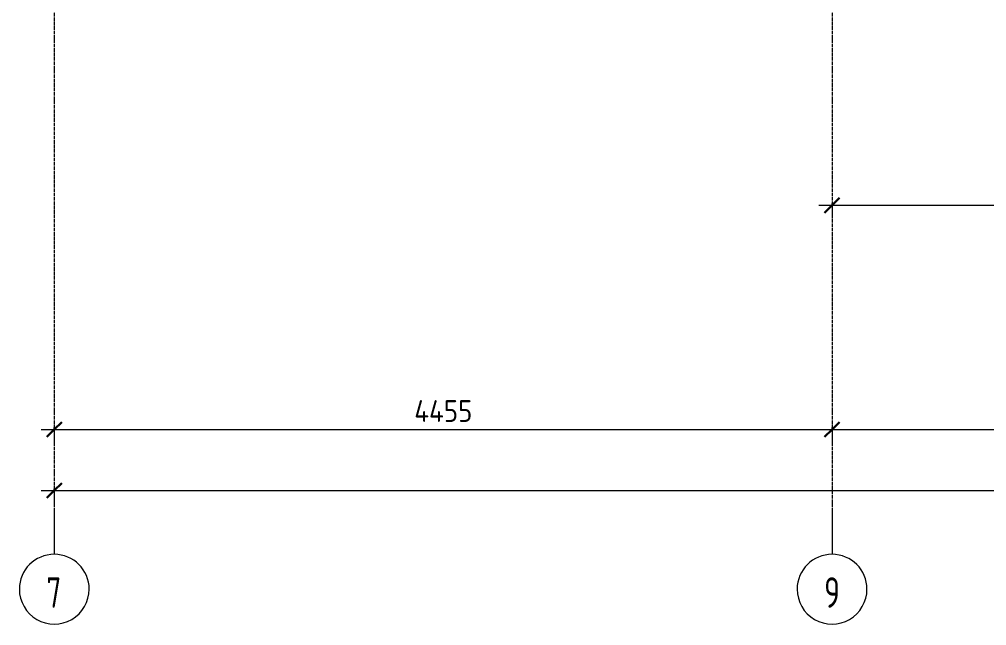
# Model space of a CAD drawing. Header units: millimetres. Extents: x 25978 to 116586, y -2270 to 13021.
# Drawn here: x 27350 to 32891, y 2497 to 5971 of the extents above; entities that cross this region are included whole.
import ezdxf

# ---------------------------------------------------------------- set-up
doc = ezdxf.new("R2010")
doc.units = ezdxf.units.MM
doc.linetypes.add('02 Штрихпунктирная _20 мм_', pattern=[25, 20, -2.5, 0, -2.5])
for name, color, linetype, lineweight in [('AA_Dim', 7, 'Continuous', 9), ('AA_Dim-50', 7, 'Continuous', 9), ('Оси', 7, 'Continuous', 9)]:
    doc.layers.add(name, color=color, linetype=linetype, lineweight=lineweight)
doc.styles.add('ISOCPEUR', font='isocpeur.TTF', dxfattribs={"width": 0.7, "height": 175})
doc.styles.add('ISOCPEUR_2', font='isocpeur.TTF', dxfattribs={"width": 0.9, "height": 125})
doc.dimstyles.new('05_Округл_5мм__прозр_', dxfattribs={"dimscale": 304.8, "dimtxt": 125.344371, "dimasz": 0.278871, "dimexe": 0.246063, "dimexo": 0.164042, "dimgap": 0.016404, "dimtad": 1, "dimdec": 0, "dimrnd": 5, "dimdsep": 46, "dimtxsty": 'ISOCPEUR_2', "dimblk1": 'OBLIQUE', "dimblk2": 'OBLIQUE', "dimsah": 1, "dimcen": 0.09, "dimdle": 0.246063, "dimazin": 0, "dimtfac": 1, "dimtdec": 4, "dimtix": 1, "dimtmove": 0, "dimatfit": 3, "dimfxl": 1, "dimtvp": 1, "dimtolj": 1, "dimtzin": 0, "dimlwd": 18, "dimlwe": 18, "dimarcsym": 2})

# ---------------------------------------------------------------- blocks, each defined once
blk = doc.blocks.new('Ось сетки - d_4мм-2765513-Схема расположения входа на отм_ -0_110 в осях 7-14_ А-В')
at = {"layer": 'Оси'}
for start, end in [(360, 180), (360, 180), (180, 360), (180, 360)]:
    blk.add_arc((0, 0), 4, start, end, dxfattribs=at)
blk = doc.blocks.new('DIMBLOCK23-Схема расположения входа на отм_ -0_110 в осях 7-14_ А-В')
at = {"layer": 'AA_Dim-50', "lineweight": 30}
for p, q in [((27550.1, 3621.1), (27592.6, 3663.6)), ((32005.1, 3621.1), (32047.6, 3663.6)), ((27550.1, 3621.1), (27507.6, 3578.6)), ((32005.1, 3621.1), (31962.6, 3578.6))]:
    blk.add_line(p, q, dxfattribs=at)
at = {"layer": 'AA_Dim-50', "lineweight": 18}
for p, q in [((27475.1, 3621.1), (32005.1, 3621.1)), ((27550.1, 3631.3), (27550.1, 3546.1)), ((27550.1, 3621.1), (27550.1, 3631.3)), ((32005.1, 3631.3), (32005.1, 3546.1)), ((32005.1, 3621.1), (32005.1, 3631.3))]:
    blk.add_line(p, q, dxfattribs=at)
at = {"layer": 'AA_Dim-50', "color": 0, "lineweight": 18, "insert": (29612, 3789), "char_height": 125, "width": 397.318, "attachment_point": 1, "line_spacing_factor": 1.135194, "style": 'ISOCPEUR_2'}
blk.add_mtext('4455', dxfattribs=at)
blk = doc.blocks.new('_Oblique')
at = {"color": 0, "linetype": 'ByBlock', "lineweight": -2}
blk.add_line((-0.5, -0.5), (0.5, 0.5), dxfattribs=at)
blk = doc.blocks.new('DIMBLOCK24-Схема расположения входа на отм_ -0_110 в осях 7-14_ А-В')
at = {"layer": 'AA_Dim-50', "lineweight": 30}
for p, q in [((32005.1, 3621.1), (32047.6, 3663.6)), ((40575.1, 3621.1), (40617.6, 3663.6)), ((32005.1, 3621.1), (31962.6, 3578.6)), ((40575.1, 3621.1), (40532.6, 3578.6))]:
    blk.add_line(p, q, dxfattribs=at)
at = {"layer": 'AA_Dim-50', "lineweight": 18}
for p, q in [((32005.1, 3631.3), (32005.1, 3546.1)), ((32005.1, 3621.1), (32005.1, 3631.3)), ((32005.1, 3621.1), (40575.1, 3621.1)), ((40575.1, 3631.3), (40575.1, 3546.1)), ((40575.1, 3621.1), (40575.1, 3631.3))]:
    blk.add_line(p, q, dxfattribs=at)
at = {"layer": 'AA_Dim-50', "color": 0, "lineweight": 18, "insert": (36134, 3789), "char_height": 125, "width": 374.614, "attachment_point": 1, "line_spacing_factor": 1.135194, "style": 'ISOCPEUR_2'}
blk.add_mtext('8570', dxfattribs=at)
blk = doc.blocks.new('DIMBLOCK26-Схема расположения входа на отм_ -0_110 в осях 7-14_ А-В')
at = {"layer": 'AA_Dim-50', "lineweight": 18}
for p, q in [((27475.1, 3271.1), (49190.1, 3271.1)), ((27550.1, 3281.3), (27550.1, 3196.1)), ((27550.1, 3271.1), (27550.1, 3281.3)), ((49115.1, 3281.3), (49115.1, 3196.1)), ((49115.1, 3271.1), (49115.1, 3281.3))]:
    blk.add_line(p, q, dxfattribs=at)
at = {"layer": 'AA_Dim-50', "lineweight": 30}
for p, q in [((27550.1, 3271.1), (27507.6, 3228.6)), ((27550.1, 3271.1), (27592.6, 3313.6)), ((49115.1, 3271.1), (49072.6, 3228.6)), ((49115.1, 3271.1), (49157.6, 3313.6))]:
    blk.add_line(p, q, dxfattribs=at)
at = {"layer": 'AA_Dim-50', "color": 0, "lineweight": 18, "insert": (38149.3, 3439), "char_height": 125, "width": 439.888, "attachment_point": 1, "line_spacing_factor": 1.135194, "style": 'ISOCPEUR_2'}
blk.add_mtext('21565', dxfattribs=at)
blk = doc.blocks.new('DIMBLOCK39-Схема расположения входа на отм_ -0_110 в осях 7-14_ А-В')
at = {"layer": 'AA_Dim-50', "lineweight": 18}
for p, q in [((36152.4, 6603.1), (36152.4, 4830.3)), ((36152.4, 4905.3), (36152.4, 6603.1)), ((31930.1, 4905.3), (36227.4, 4905.3)), ((32005.1, 4915.4), (32005.1, 4830.3)), ((32005.1, 4905.3), (32005.1, 4915.4))]:
    blk.add_line(p, q, dxfattribs=at)
at = {"layer": 'AA_Dim-50', "lineweight": 30}
for p, q in [((32005.1, 4905.3), (32047.6, 4947.8)), ((36152.4, 4905.3), (36194.9, 4947.8)), ((32005.1, 4905.3), (31962.6, 4862.8)), ((36152.4, 4905.3), (36109.9, 4862.8))]:
    blk.add_line(p, q, dxfattribs=at)
at = {"layer": 'AA_Dim-50', "color": 0, "lineweight": 18, "insert": (33925, 5073.2), "char_height": 125, "width": 368.938, "attachment_point": 1, "line_spacing_factor": 1.135194, "style": 'ISOCPEUR_2'}
blk.add_mtext('4145', dxfattribs=at)

msp = doc.modelspace()

# ---------------------------------------------------------------- linework, layer by layer
at = {"layer": 'Оси', "linetype": '02 Штрихпунктирная _20 мм_'}
for p, q in [((27550.0616, 12431.8629), (27550.0616, 3155.5937)), ((32005.0616, 12431.8629), (32005.0616, 3155.5937))]:
    msp.add_line(p, q, dxfattribs=at)
at = {"layer": 'Оси'}
for p, q in [((27550.0616, 3155.5937), (27550.0616, 2905.5937)), ((32005.0616, 3155.5937), (32005.0616, 2905.5937))]:
    msp.add_line(p, q, dxfattribs=at)

# ---------------------------------------------------------------- block references
at = {"layer": 'Оси', "xscale": 49.99999999999998, "yscale": 49.99999999999998, "zscale": 49.99999999999998, "rotation": 180}
for p in [(27550.0616, 2705.5937), (32005.0616, 2705.5937)]:
    msp.add_blockref('Ось сетки - d_4мм-2765513-Схема расположения входа на отм_ -0_110 в осях 7-14_ А-В', p, dxfattribs=at)

# ---------------------------------------------------------------- texts
at = {"layer": 'Оси', "char_height": 175, "width": 103.818531, "attachment_point": 1, "style": 'ISOCPEUR'}
for s, insert in [('\\fISOCPEUR|b0|i0|c204|p34|;\\W.7;7', (27504.8019, 2774.1968)), ('\\fISOCPEUR|b0|i0|c204|p34|;\\W.7;9', (31959.8019, 2774.1968))]:
    msp.add_mtext(s, dxfattribs=dict(at, insert=insert))

# ---------------------------------------------------------------- dimensions: what is measured, and where the dimension line sits
at = {"layer": 'AA_Dim', "lineweight": 18}
for base, p1, p2, override, picture, middle in [((36152.3853, 4905.3384), (32005.0616, 4965.4425), (36152.3853, 6653.0793), {"dimpost": '<>', "dimfxl": 4477.545254}, 'DIMBLOCK39-Схема расположения входа на отм_ -0_110 в осях 7-14_ А-В', (34078.7234, 4972.8384)), ((32005.0616, 3621.1483), (27550.0616, 3681.2523), (32005.0616, 3681.2523), {"dimpost": '<>', "dimfxl": 4455}, 'DIMBLOCK23-Схема расположения входа на отм_ -0_110 в осях 7-14_ А-В', (29777.5616, 3688.6483)), ((40575.0616, 3621.1483), (32005.0616, 3681.2523), (40575.0616, 3681.2523), {"dimpost": '<>', "dimfxl": 8570}, 'DIMBLOCK24-Схема расположения входа на отм_ -0_110 в осях 7-14_ А-В', (36290.0616, 3688.6483)), ((49115.0616, 3271.1483), (27550.0616, 3331.2523), (49115.0616, 3331.2523), {"dimpost": '<>', "dimfxl": 21565}, 'DIMBLOCK26-Схема расположения входа на отм_ -0_110 в осях 7-14_ А-В', (38332.5616, 3338.6483))]:
    dim = msp.add_linear_dim(base=base, p1=p1, p2=p2, dimstyle='05_Округл_5мм__прозр_', override=override, dxfattribs=at)
    dim.commit()
    dim.dimension.update_dxf_attribs({"geometry": picture, "text_midpoint": middle})

doc.saveas('drawing.dxf')
